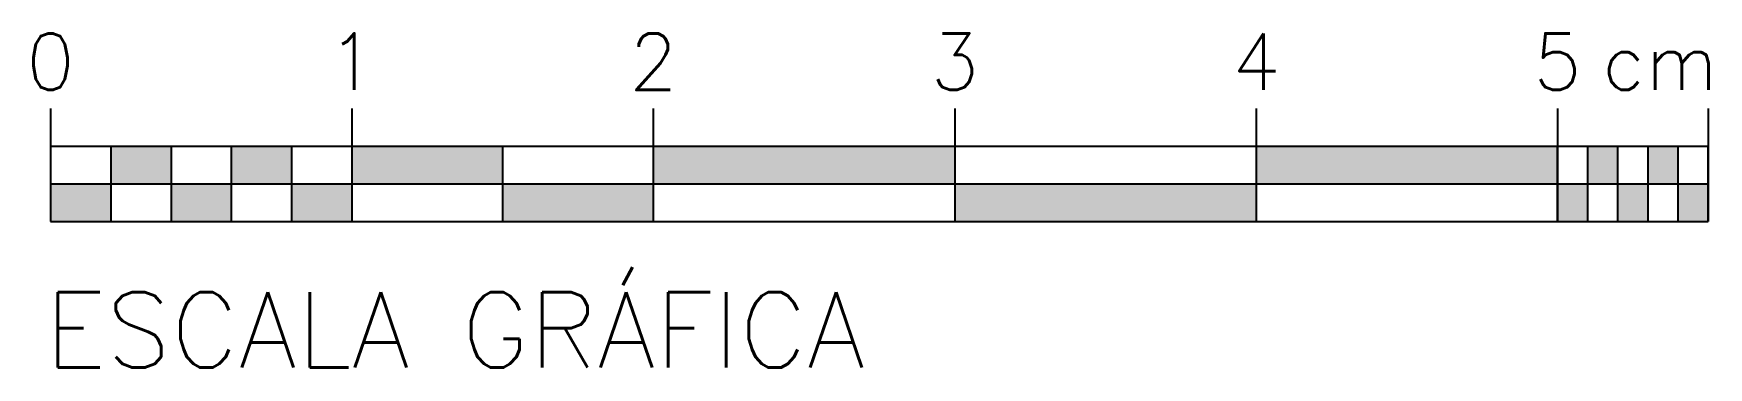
# Model space of a CAD drawing. Header units: millimetres. Extents: x 90.7227 to 90.7783, y 100.0412 to 100.0523.
import ezdxf
from ezdxf.enums import TextEntityAlignment as Align

# ---------------------------------------------------------------- set-up
doc = ezdxf.new("R2010")
doc.units = ezdxf.units.MM
doc.header["$LTSCALE"] = 0.02
doc.layers.add('escalas_gráficas', color=1, linetype='Continuous')
doc.styles.add('r60', font='romans.shx')
doc.styles.add('r80', font='romans.shx')

msp = doc.modelspace()

# ---------------------------------------------------------------- hatches: boundary and pattern name
at = {"layer": 'escalas_gráficas'}
h = msp.add_hatch(color=256, dxfattribs=at)
h.paths.add_polyline_path([(90.725311, 100.046085), (90.725311, 100.047335), (90.723311, 100.047335), (90.723311, 100.046085)])
h.paths.add_polyline_path([(90.725311, 100.048585), (90.725311, 100.047335), (90.727311, 100.047335), (90.727311, 100.048585)])
h.paths.add_polyline_path([(90.727311, 100.047335), (90.727311, 100.046085), (90.729311, 100.046085), (90.729311, 100.047335)])
h.paths.add_polyline_path([(90.729311, 100.048585), (90.729311, 100.047335), (90.731311, 100.047335), (90.731311, 100.048585)])
h.paths.add_polyline_path([(90.731311, 100.047335), (90.731311, 100.046085), (90.733311, 100.046085), (90.733311, 100.047335)])
h = msp.add_hatch(color=256, dxfattribs=at)
h.paths.add_polyline_path([(90.738311, 100.048585), (90.733311, 100.048585), (90.733311, 100.047335), (90.738311, 100.047335)])
h.paths.add_polyline_path([(90.743311, 100.047335), (90.738311, 100.047335), (90.738311, 100.046085), (90.743311, 100.046085)])
h.paths.add_polyline_path([(90.753311, 100.048585), (90.743311, 100.048585), (90.743311, 100.047335), (90.753311, 100.047335)])
h.paths.add_polyline_path([(90.763311, 100.047335), (90.753311, 100.047335), (90.753311, 100.046085), (90.763311, 100.046085)])
h.paths.add_polyline_path([(90.773311, 100.048585), (90.763311, 100.048585), (90.763311, 100.047335), (90.773311, 100.047335)])
h = msp.add_hatch(color=256, dxfattribs=at)
h.paths.add_polyline_path([(90.774311, 100.047335), (90.773311, 100.047335), (90.773311, 100.046085), (90.774311, 100.046085)])
h.paths.add_polyline_path([(90.775311, 100.048585), (90.774311, 100.048585), (90.774311, 100.047335), (90.775311, 100.047335)])
h.paths.add_polyline_path([(90.776311, 100.047335), (90.775311, 100.047335), (90.775311, 100.046085), (90.776311, 100.046085)])
h.paths.add_polyline_path([(90.777311, 100.048585), (90.776311, 100.048585), (90.776311, 100.047335), (90.777311, 100.047335)])
h.paths.add_polyline_path([(90.778311, 100.047335), (90.777311, 100.047335), (90.777311, 100.046085), (90.778311, 100.046085)])

# ---------------------------------------------------------------- linework, layer by layer
for p, q in [((90.723311, 100.049835), (90.723311, 100.048585)), ((90.733311, 100.049835), (90.733311, 100.048585)), ((90.743311, 100.049835), (90.743311, 100.048585)), ((90.753311, 100.049835), (90.753311, 100.048585)), ((90.763311, 100.049835), (90.763311, 100.048585)), ((90.773311, 100.049835), (90.773311, 100.048585)), ((90.773311, 100.049835), (90.773311, 100.048585)), ((90.778311, 100.049835), (90.778311, 100.048585)), ((90.723311, 100.048585), (90.723311, 100.046085)), ((90.723311, 100.048585), (90.778311, 100.048585)), ((90.725311, 100.048585), (90.725311, 100.046085)), ((90.727311, 100.048585), (90.727311, 100.046085)), ((90.729311, 100.048585), (90.729311, 100.046085)), ((90.731311, 100.048585), (90.731311, 100.046085)), ((90.733311, 100.048585), (90.733311, 100.046085)), ((90.738311, 100.048585), (90.738311, 100.046085)), ((90.743311, 100.048585), (90.743311, 100.046085)), ((90.753311, 100.048585), (90.753311, 100.046085)), ((90.763311, 100.048585), (90.763311, 100.046085)), ((90.773311, 100.048585), (90.773311, 100.046085)), ((90.773311, 100.046085), (90.773311, 100.048585)), ((90.773311, 100.046085), (90.773311, 100.048585)), ((90.773311, 100.048585), (90.773311, 100.046085)), ((90.774311, 100.046085), (90.774311, 100.048585)), ((90.775311, 100.046085), (90.775311, 100.048585)), ((90.776311, 100.046085), (90.776311, 100.048585)), ((90.777311, 100.046085), (90.777311, 100.048585)), ((90.778311, 100.046085), (90.778311, 100.048585)), ((90.778311, 100.048585), (90.778311, 100.046085)), ((90.723311, 100.047335), (90.778311, 100.047335)), ((90.723311, 100.046085), (90.778311, 100.046085))]:
    msp.add_line(p, q, dxfattribs=at)

# ---------------------------------------------------------------- texts
at = {"layer": 'escalas_gráficas', "color": 2, "style": 'r60'}
for s, p in [('0', (90.723311, 100.050457)), ('1', (90.733311, 100.050457)), ('2', (90.743311, 100.050457)), ('3', (90.753311, 100.050457)), ('4', (90.763311, 100.050457)), ('5', (90.773311, 100.050457))]:
    msp.add_text(s, height=0.001875, dxfattribs=at).set_placement(p, align=Align.CENTER)
at = {"layer": 'escalas_gráficas', "color": 2}
for s, height, style, p in [('cm', 0.001875, 'r60', (90.774781, 100.050457)), ('ESCALA GRÁFICA', 0.0025, 'r80', (90.723126, 100.041233))]:
    msp.add_text(s, height=height, dxfattribs=dict(at, style=style)).set_placement(p)

doc.saveas('drawing.dxf')
